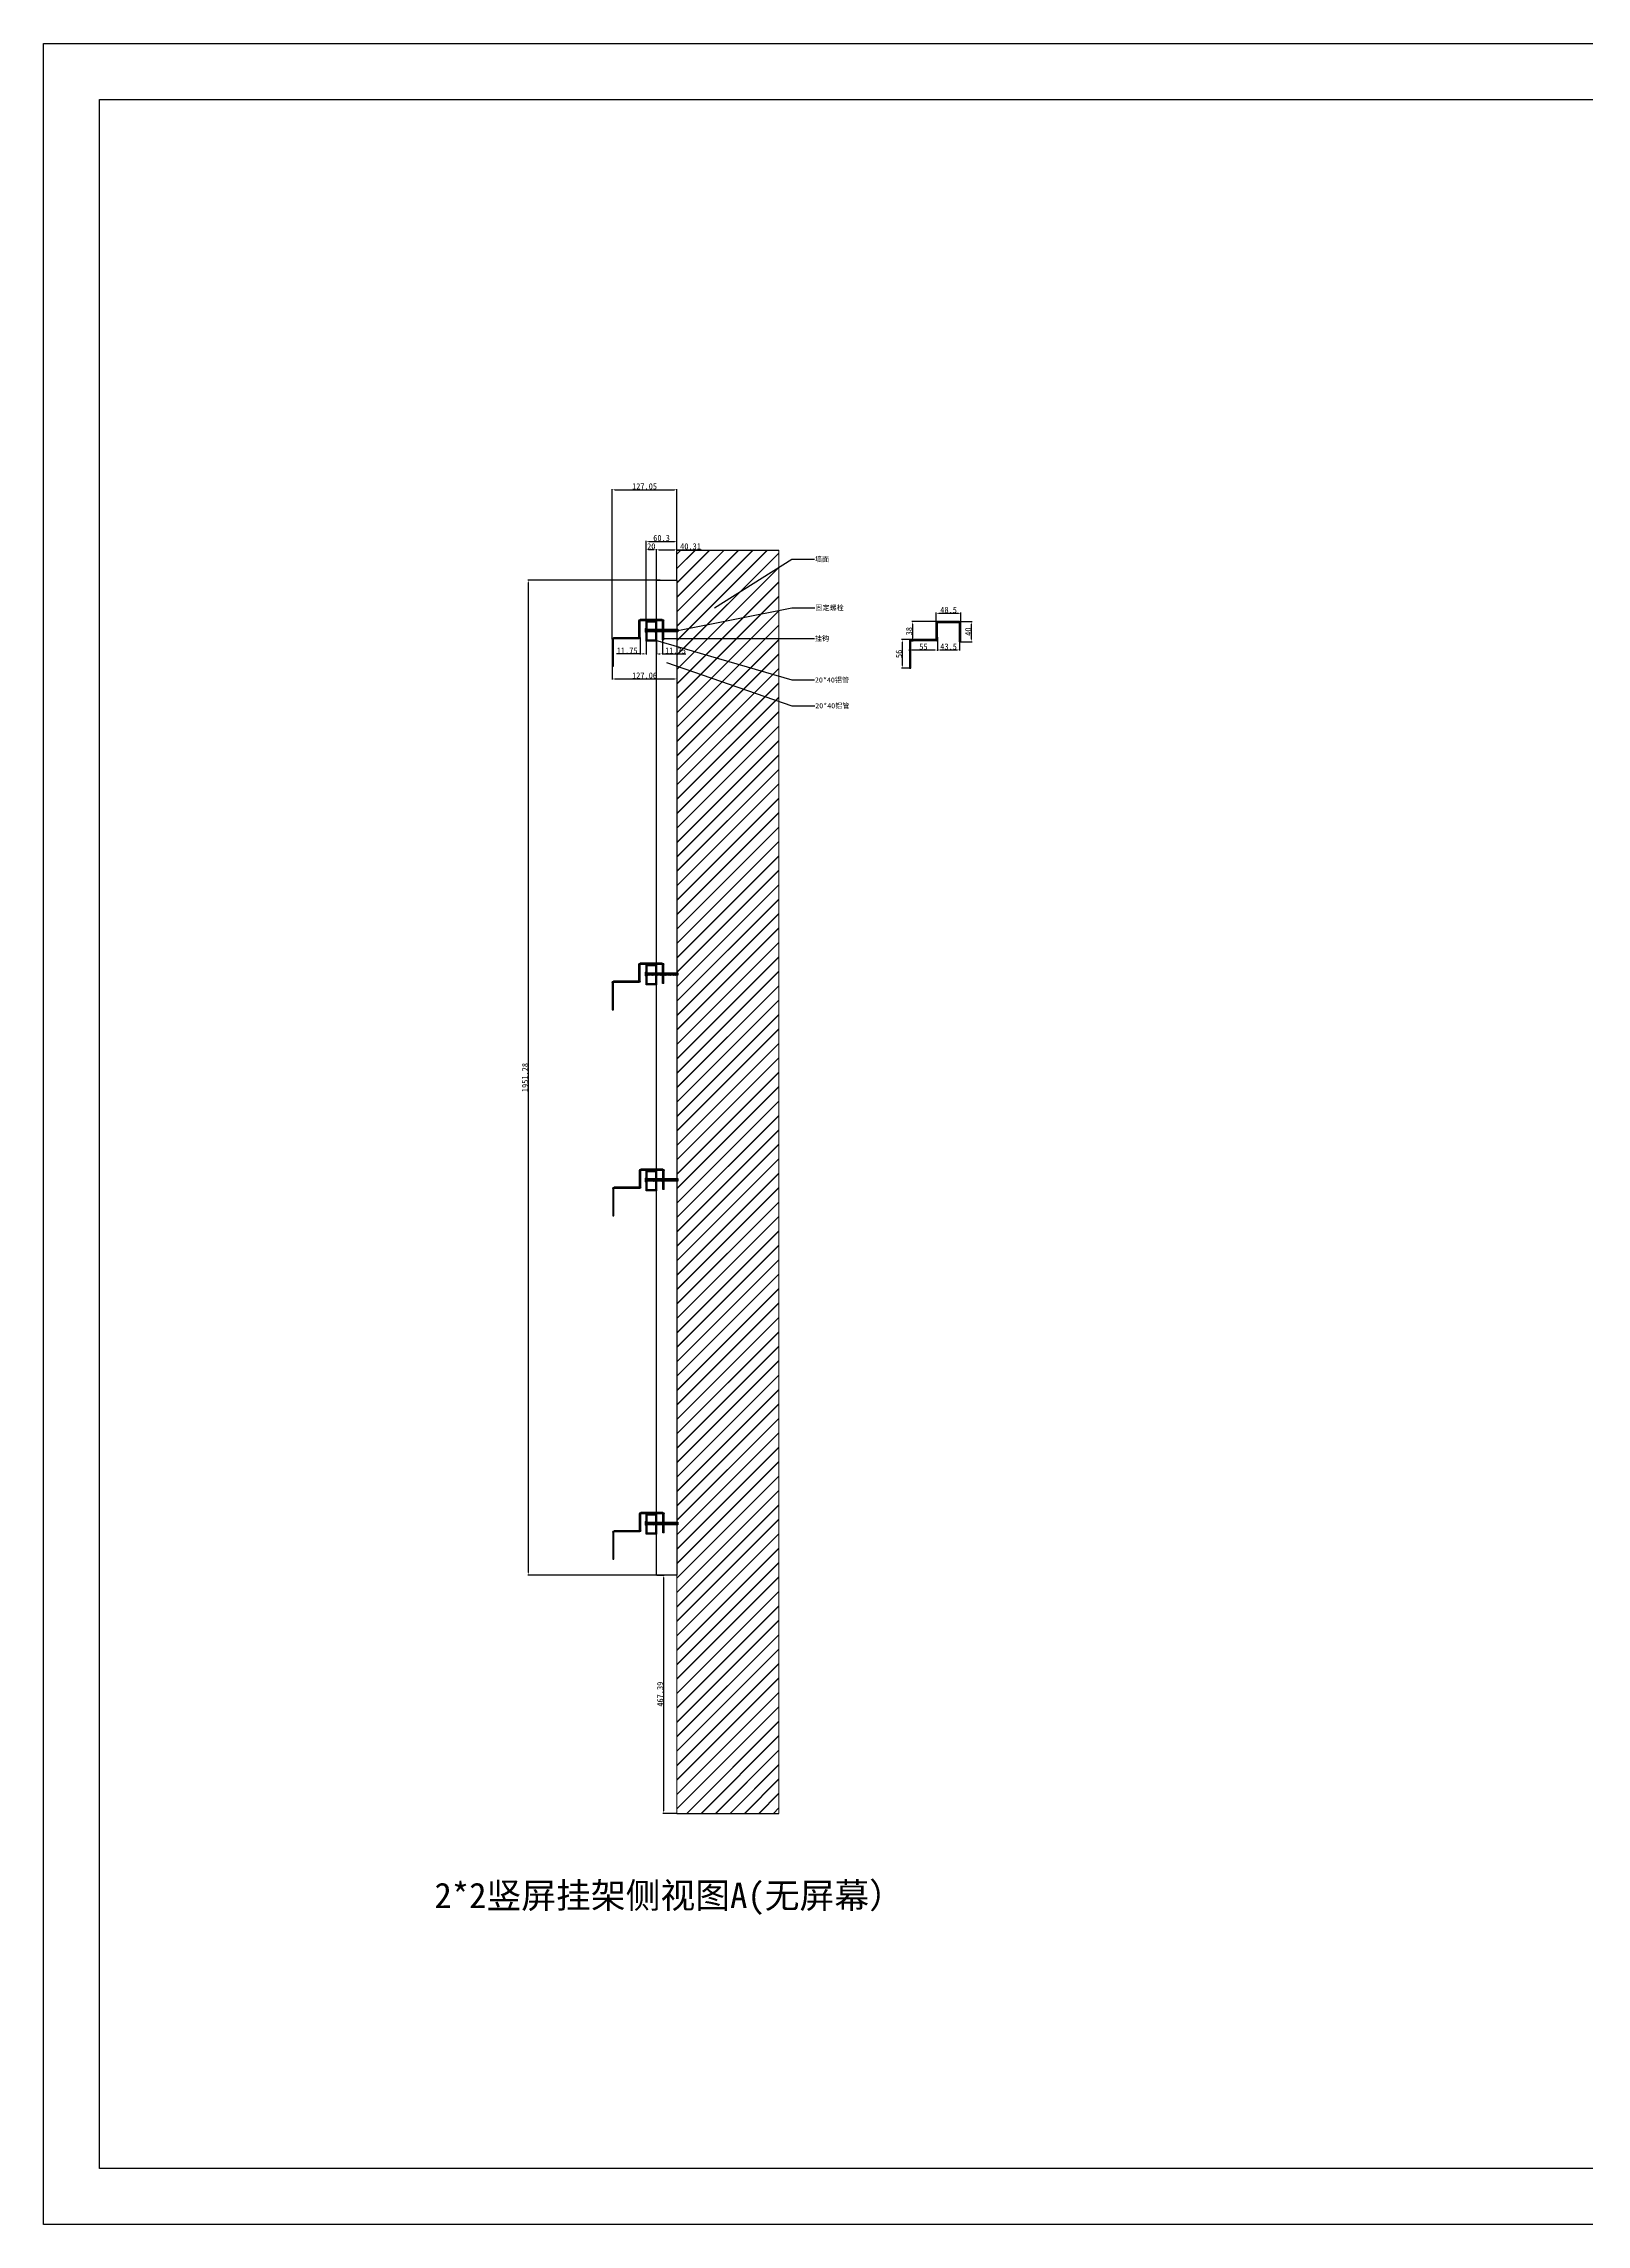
# Model space of a CAD drawing. Header units: millimetres. Extents: x 1129 to 15876, y -7514 to 3330.
# Drawn here: x 1129 to 4153, y -7514 to -3237 of the extents above; entities that cross this region are included whole.
import ezdxf

# ---------------------------------------------------------------- set-up
doc = ezdxf.new("R2010")
doc.units = ezdxf.units.MM
doc.layers.add('02___PRT_ALL_AXES', color=7, linetype='Continuous')
doc.layers.add('图框', color=7, linetype='Continuous')
doc.layers.add('粗实线', color=7, linetype='Continuous', lineweight=25)
doc.dimstyles.new('ISO-25', dxfattribs={"dimtxt": 12, "dimasz": 5, "dimexe": 1.25, "dimexo": 0.625, "dimtad": 1, "dimdsep": 46, "dimtxsty": 'Standard', "dimcen": 2.5, "dimclrd": 4, "dimclre": 4, "dimclrt": 4, "dimadec": 0, "dimazin": 0, "dimtfac": 1, "dimtmove": 0, "dimatfit": 3, "dimfxl": 100, "dimarcsym": 0})

# ---------------------------------------------------------------- blocks, each defined once
blk = doc.blocks.new('hgdhgfdgdhgf')
at = {"color": 3, "linetype": 'Continuous'}
for p, q in [((-21743.6, 10461.8), (-21741.1, 10461.8)), ((-21743.6, 10424.5), (-21743.6, 10461.8)), ((-21741.1, 10424.5), (-21741.1, 10461.8)), ((-21740.9, 10464.5), (-21697.8, 10464.5)), ((-21740.9, 10464.5), (-21740.9, 10462)), ((-21740.9, 10462), (-21697.8, 10462)), ((-21697.8, 10464.5), (-21697.8, 10462)), ((-21695.1, 10461.8), (-21697.6, 10461.8)), ((-21697.6, 10429.2), (-21697.6, 10461.8)), ((-21695.1, 10429.2), (-21695.1, 10461.8)), ((-21743.6, 10424.5), (-21741.1, 10424.5)), ((-21697.6, 10429.2), (-21695.1, 10429.2)), ((-21694.9, 10429), (-21645.3, 10429)), ((-21694.9, 10426.5), (-21694.9, 10429)), ((-21694.9, 10426.5), (-21645.3, 10426.5)), ((-21645.3, 10429), (-21645.3, 10426.5)), ((-21642.6, 10426.3), (-21645.1, 10426.3)), ((-21645.1, 10373), (-21645.1, 10426.3))]:
    blk.add_line(p, q, dxfattribs=at)
for centre, radius, start, end in [((-21740.9, 10461.8), 2.7, 90, 180), ((-21740.9, 10461.8), 0.2, 90, 180), ((-21697.8, 10461.8), 2.7, 0, 90), ((-21697.8, 10461.8), 0.2, 0, 90), ((-21694.9, 10429.2), 2.7, 180, 270), ((-21694.9, 10429.2), 0.2, 180, 270), ((-21645.3, 10426.3), 2.7, 0, 90), ((-21645.3, 10426.3), 0.2, 0, 90)]:
    blk.add_arc(centre, radius, start, end, dxfattribs=at)
at = {"layer": '02___PRT_ALL_AXES', "color": 3, "linetype": 'Continuous'}
blk.add_line((-21642.6, 10373), (-21645.1, 10373), dxfattribs=at)
at = {"layer": '粗实线', "color": 3}
blk.add_line((-21642.6, 10426.3), (-21642.6, 10373), dxfattribs=at)
blk = doc.blocks.new('hgfdhhgh')
at = {"layer": '粗实线'}
for p in [(87.4, 302.1), (87.4, -371.6)]:
    blk.add_blockref('hgdhgfdgdhgf', p, dxfattribs=at)
blk = doc.blocks.new('gfsdgfgfsgg')
at = {"layer": '粗实线', "color": 1}
for p, q in [((-8243.3, 7890.3), (-8243.3, 7930.3)), ((-8243.3, 7930.3), (-8223.3, 7930.3)), ((-8241.3, 7892.3), (-8241.3, 7928.3)), ((-8241.3, 7928.3), (-8225.3, 7928.3)), ((-8225.3, 7928.3), (-8225.3, 7892.3)), ((-8223.3, 7930.3), (-8223.3, 7890.3)), ((-8223.3, 7890.3), (-8243.3, 7890.3)), ((-8225.3, 7892.3), (-8241.3, 7892.3))]:
    blk.add_line(p, q, dxfattribs=at)
blk = doc.blocks.new('*D90')
at = {"color": 4, "lineweight": -2}
for p, q in [((2309.8, -4368.4), (2309.8, -4212)), ((2314.8, -4213.2), (2365.1, -4213.2)), ((2370.1, -4288.4), (2370.1, -4212))]:
    blk.add_line(p, q, dxfattribs=at)
at = {"color": 4}
for points in [[(2314.8, -4212.4), (2314.8, -4214), (2309.8, -4213.2)], [(2365.1, -4212.4), (2365.1, -4214), (2370.1, -4213.2)]]:
    blk.add_solid(points, dxfattribs=at)
at = {"layer": 'Defpoints', "color": 0}
for p in [(2370.1, -4213.2), (2370.1, -4289.1), (2309.8, -4369.1)]:
    blk.add_point(p, dxfattribs=at)
at = {"color": 4, "insert": (2340, -4206.6), "char_height": 12, "attachment_point": 5}
blk.add_mtext('60.3', dxfattribs=at)
blk = doc.blocks.new('*D70')
at = {"color": 4, "lineweight": -2}
for p, q in [((2309.8, -4229.1), (2309.8, -4228.5)), ((2324.8, -4229.8), (2314.8, -4229.8)), ((2329.8, -4229.1), (2329.8, -4228.5))]:
    blk.add_line(p, q, dxfattribs=at)
at = {"color": 4}
for points in [[(2314.8, -4228.9), (2314.8, -4230.6), (2309.8, -4229.8)], [(2324.8, -4228.9), (2324.8, -4230.6), (2329.8, -4229.8)]]:
    blk.add_solid(points, dxfattribs=at)
at = {"layer": 'Defpoints', "color": 0}
for p in [(2309.8, -4229.8), (2309.8, -4229.8), (2329.8, -4229.8)]:
    blk.add_point(p, dxfattribs=at)
at = {"color": 4, "insert": (2319.8, -4223.1), "char_height": 12, "attachment_point": 5}
blk.add_mtext('20', dxfattribs=at)
blk = doc.blocks.new('LL')
h = blk.add_hatch()
h.set_pattern_fill('JIS_LC_20A', color=256, scale=0.05, style=0)
h.paths.add_polyline_path([(2341.6, 2359.2), (2341.6, 2364.2), (2329.8, 2364.2), (2329.8, 2359.2)])
h.paths.add_polyline_path([(2311.8, 2364.2), (2311.8, 2359.2), (2327.8, 2359.2), (2327.8, 2364.2)])
h.paths.add_polyline_path([(2344.1, 2359.2), (2371.9, 2359.2), (2371.9, 2364.2), (2344.1, 2364.2)])
for p, q in [((2308.1, 2365.2), (2309.8, 2365.2)), ((2308.1, 2365.2), (2308.1, 2358.2)), ((2308.1, 2363), (2309.8, 2363)), ((2308.1, 2360.3), (2309.8, 2360.3)), ((2309.8, 2358.2), (2308.1, 2358.2)), ((2309.8, 2365.2), (2309.8, 2358.2)), ((2327.8, 2364.2), (2327.8, 2359.2)), ((2329.8, 2364.2), (2329.8, 2359.2)), ((2341.6, 2364.2), (2341.6, 2359.2)), ((2344.1, 2364.2), (2344.1, 2359.2)), ((2371.9, 2364.2), (2371.9, 2359.2))]:
    blk.add_line(p, q)
for points in [[(2311.8, 2364.2), (2327.8, 2364.2)], [(2311.8, 2359.2), (2311.8, 2364.2)], [(2327.8, 2359.2), (2311.8, 2359.2)], [(2329.8, 2364.2), (2341.6, 2364.2)], [(2341.6, 2359.2), (2329.8, 2359.2)], [(2344.1, 2364.2), (2371.9, 2364.2)], [(2371.9, 2359.2), (2344.1, 2359.2)]]:
    blk.add_lwpolyline(points)
blk = doc.blocks.new('*D82')
at = {"color": 4, "lineweight": -2}
for p, q in [((2330.5, -6240.4), (2345.1, -6240.4)), ((2343.8, -6245.4), (2343.8, -6702.7)), ((2369.5, -6707.7), (2342.6, -6707.7))]:
    blk.add_line(p, q, dxfattribs=at)
at = {"color": 4}
for points in [[(2343, -6245.4), (2344.6, -6245.4), (2343.8, -6240.4)], [(2343, -6702.7), (2344.6, -6702.7), (2343.8, -6707.7)]]:
    blk.add_solid(points, dxfattribs=at)
at = {"layer": 'Defpoints', "color": 0}
for p in [(2329.8, -6240.4), (2343.8, -6707.7), (2370.1, -6707.7)]:
    blk.add_point(p, dxfattribs=at)
at = {"color": 4, "insert": (2337.2, -6474), "char_height": 12, "attachment_point": 5, "rotation": 90}
blk.add_mtext('467.39', dxfattribs=at)
blk = doc.blocks.new('*D85')
at = {"color": 4, "lineweight": -2}
for p, q in [((2329.8, -4287.8), (2329.8, -4228.5)), ((2334.8, -4229.8), (2365.1, -4229.8)), ((2370.1, -4287.8), (2370.1, -4228.5)), ((2370.1, -4229.8), (2418.4, -4229.8))]:
    blk.add_line(p, q, dxfattribs=at)
at = {"color": 4}
for points in [[(2334.8, -4228.9), (2334.8, -4230.6), (2329.8, -4229.8)], [(2365.1, -4228.9), (2365.1, -4230.6), (2370.1, -4229.8)]]:
    blk.add_solid(points, dxfattribs=at)
at = {"layer": 'Defpoints', "color": 0}
for p in [(2370.1, -4229.8), (2329.8, -4288.4), (2370.1, -4288.4)]:
    blk.add_point(p, dxfattribs=at)
at = {"color": 4, "insert": (2396.8, -4223.1), "char_height": 12, "attachment_point": 5}
blk.add_mtext('40.31', dxfattribs=at)
blk = doc.blocks.new('*D86')
at = {"color": 4, "lineweight": -2}
for p, q in [((2298.1, -4402.5), (2298.1, -4435.2)), ((2298.1, -4433.9), (2251.8, -4433.9)), ((2304.8, -4433.9), (2303.1, -4433.9)), ((2309.8, -4409.7), (2309.8, -4435.2))]:
    blk.add_line(p, q, dxfattribs=at)
at = {"color": 4}
for points in [[(2303.1, -4433.1), (2303.1, -4434.7), (2298.1, -4433.9)], [(2304.8, -4433.1), (2304.8, -4434.7), (2309.8, -4433.9)]]:
    blk.add_solid(points, dxfattribs=at)
at = {"layer": 'Defpoints', "color": 0}
for p in [(2298.1, -4401.9), (2298.1, -4433.9), (2309.8, -4409.1)]:
    blk.add_point(p, dxfattribs=at)
at = {"color": 4, "insert": (2272.5, -4427.3), "char_height": 12, "attachment_point": 5}
blk.add_mtext('11.75', dxfattribs=at)
blk = doc.blocks.new('*D87')
at = {"color": 4, "lineweight": -2}
for p, q in [((2243.1, -4458.7), (2243.1, -4484.2)), ((2248.1, -4483), (2365.1, -4483)), ((2370.1, -4452.6), (2370.1, -4484.2))]:
    blk.add_line(p, q, dxfattribs=at)
at = {"color": 4}
for points in [[(2248.1, -4482.1), (2248.1, -4483.8), (2243.1, -4483)], [(2365.1, -4482.1), (2365.1, -4483.8), (2370.1, -4483)]]:
    blk.add_solid(points, dxfattribs=at)
at = {"layer": 'Defpoints', "color": 0}
for p in [(2243.1, -4458.1), (2370.1, -4452), (2370.1, -4483)]:
    blk.add_point(p, dxfattribs=at)
at = {"color": 4, "insert": (2306.6, -4476.3), "char_height": 12, "attachment_point": 5}
blk.add_mtext('127.06', dxfattribs=at)
blk = doc.blocks.new('*D88')
at = {"color": 4, "lineweight": -2}
for p, q in [((2329.8, -4409.7), (2329.8, -4435.2)), ((2334.8, -4433.9), (2336.6, -4433.9)), ((2341.6, -4407.2), (2341.6, -4435.2)), ((2341.6, -4433.9), (2387.8, -4433.9))]:
    blk.add_line(p, q, dxfattribs=at)
at = {"color": 4}
for points in [[(2334.8, -4433.1), (2334.8, -4434.7), (2329.8, -4433.9)], [(2336.6, -4433.1), (2336.6, -4434.7), (2341.6, -4433.9)]]:
    blk.add_solid(points, dxfattribs=at)
at = {"layer": 'Defpoints', "color": 0}
for p in [(2329.8, -4409.1), (2341.6, -4406.6), (2341.6, -4433.9)]:
    blk.add_point(p, dxfattribs=at)
at = {"color": 4, "insert": (2367.2, -4427.3), "char_height": 12, "attachment_point": 5}
blk.add_mtext('11.75', dxfattribs=at)
blk = doc.blocks.new('GG')
at = {"color": 3, "linetype": 'Continuous'}
for p, q in [((2878.3, 2376.6), (2880.8, 2376.6)), ((2878.3, 2344), (2878.3, 2376.6)), ((2880.8, 2344), (2880.8, 2376.6)), ((2924.1, 2379.3), (2881, 2379.3)), ((2881, 2379.3), (2881, 2376.8)), ((2924.1, 2376.8), (2881, 2376.8)), ((2924.1, 2379.3), (2924.1, 2376.8)), ((2926.8, 2376.6), (2924.3, 2376.6)), ((2924.3, 2339.3), (2924.3, 2376.6)), ((2926.8, 2339.3), (2926.8, 2376.6)), ((2825.8, 2341.1), (2828.3, 2341.1)), ((2828.3, 2287.8), (2828.3, 2341.1)), ((2878.1, 2343.8), (2828.5, 2343.8)), ((2828.5, 2343.8), (2828.5, 2341.3)), ((2878.1, 2341.3), (2828.5, 2341.3)), ((2878.1, 2341.3), (2878.1, 2343.8)), ((2880.8, 2344), (2878.3, 2344)), ((2926.8, 2339.3), (2924.3, 2339.3))]:
    blk.add_line(p, q, dxfattribs=at)
for centre, radius, start, end in [((2881, 2376.6), 2.7, 90, 180), ((2881, 2376.6), 0.2, 90, 180), ((2924.1, 2376.6), 2.7, 0, 90), ((2924.1, 2376.6), 0.2, 0, 90), ((2828.5, 2341.1), 2.7, 90, 180), ((2828.5, 2341.1), 0.2, 90, 180), ((2878.1, 2344), 2.7, 270, 0), ((2878.1, 2344), 0.2, 270, 0)]:
    blk.add_arc(centre, radius, start, end, dxfattribs=at)
at = {"layer": '02___PRT_ALL_AXES', "color": 3, "linetype": 'Continuous'}
blk.add_line((2825.8, 2287.8), (2828.3, 2287.8), dxfattribs=at)
at = {"layer": '粗实线', "color": 3}
blk.add_line((2825.8, 2341.1), (2825.8, 2287.8), dxfattribs=at)
blk = doc.blocks.new('*D89')
at = {"color": 4, "lineweight": -2}
for p, q in [((2917.1, -4370.3), (2948.9, -4370.3)), ((2947.6, -4405.3), (2947.6, -4375.3)), ((2925.4, -4410.3), (2948.9, -4410.3))]:
    blk.add_line(p, q, dxfattribs=at)
at = {"color": 4}
for points in [[(2946.8, -4375.3), (2948.4, -4375.3), (2947.6, -4370.3)], [(2946.8, -4405.3), (2948.4, -4405.3), (2947.6, -4410.3)]]:
    blk.add_solid(points, dxfattribs=at)
at = {"layer": 'Defpoints', "color": 0}
for p in [(2916.5, -4370.3), (2947.6, -4370.3), (2924.8, -4410.3)]:
    blk.add_point(p, dxfattribs=at)
at = {"color": 4, "insert": (2941, -4390.3), "char_height": 12, "attachment_point": 5, "rotation": 90}
blk.add_mtext('40', dxfattribs=at)
blk = doc.blocks.new('*D75')
at = {"color": 4, "lineweight": -2}
for p, q in [((2878.3, -4372.4), (2878.3, -4353)), ((2883.3, -4354.2), (2921.8, -4354.2)), ((2926.8, -4372.4), (2926.8, -4353))]:
    blk.add_line(p, q, dxfattribs=at)
at = {"color": 4}
for points in [[(2883.3, -4353.4), (2883.3, -4355.1), (2878.3, -4354.2)], [(2921.8, -4353.4), (2921.8, -4355.1), (2926.8, -4354.2)]]:
    blk.add_solid(points, dxfattribs=at)
at = {"layer": 'Defpoints', "color": 0}
for p in [(2926.8, -4354.2), (2878.3, -4373), (2926.8, -4373)]:
    blk.add_point(p, dxfattribs=at)
at = {"color": 4, "insert": (2902.6, -4347.6), "char_height": 12, "attachment_point": 5}
blk.add_mtext('48.5', dxfattribs=at)
blk = doc.blocks.new('*D76')
at = {"color": 4, "lineweight": -2}
for p, q in [((2880.8, -4406.3), (2880.8, -4427.4)), ((2885.8, -4426.1), (2919.3, -4426.1)), ((2924.3, -4406.3), (2924.3, -4427.4))]:
    blk.add_line(p, q, dxfattribs=at)
at = {"color": 4}
for points in [[(2885.8, -4425.3), (2885.8, -4427), (2880.8, -4426.1)], [(2919.3, -4425.3), (2919.3, -4427), (2924.3, -4426.1)]]:
    blk.add_solid(points, dxfattribs=at)
at = {"layer": 'Defpoints', "color": 0}
for p in [(2880.8, -4405.6), (2924.3, -4405.6), (2924.3, -4426.1)]:
    blk.add_point(p, dxfattribs=at)
at = {"color": 4, "insert": (2902.6, -4419.5), "char_height": 12, "attachment_point": 5}
blk.add_mtext('43.5', dxfattribs=at)
blk = doc.blocks.new('*D77')
at = {"color": 4, "lineweight": -2}
for p, q in [((2880.8, -4401.2), (2880.8, -4427.6)), ((2825.8, -4427.9), (2825.8, -4425.1)), ((2875.8, -4426.3), (2830.8, -4426.3))]:
    blk.add_line(p, q, dxfattribs=at)
at = {"color": 4}
for points in [[(2830.8, -4425.5), (2830.8, -4427.1), (2825.8, -4426.3)], [(2875.8, -4425.5), (2875.8, -4427.1), (2880.8, -4426.3)]]:
    blk.add_solid(points, dxfattribs=at)
at = {"layer": 'Defpoints', "color": 0}
for p in [(2880.8, -4400.5), (2825.8, -4426.3), (2825.8, -4428.5)]:
    blk.add_point(p, dxfattribs=at)
at = {"color": 4, "insert": (2853.3, -4419.7), "char_height": 12, "attachment_point": 5}
blk.add_mtext('55', dxfattribs=at)
blk = doc.blocks.new('*D78')
at = {"color": 4, "lineweight": -2}
for p, q in [((2880.4, -4370.3), (2830.5, -4370.3)), ((2831.8, -4375.3), (2831.8, -4403.3)), ((2829.1, -4408.3), (2833, -4408.3))]:
    blk.add_line(p, q, dxfattribs=at)
at = {"color": 4}
for points in [[(2830.9, -4375.3), (2832.6, -4375.3), (2831.8, -4370.3)], [(2830.9, -4403.3), (2832.6, -4403.3), (2831.8, -4408.3)]]:
    blk.add_solid(points, dxfattribs=at)
at = {"layer": 'Defpoints', "color": 0}
for p in [(2881, -4370.3), (2828.5, -4408.3), (2831.8, -4408.3)]:
    blk.add_point(p, dxfattribs=at)
at = {"color": 4, "insert": (2825.1, -4389.3), "char_height": 12, "attachment_point": 5, "rotation": 90}
blk.add_mtext('38', dxfattribs=at)
blk = doc.blocks.new('*D79')
at = {"color": 4, "lineweight": -2}
for p, q in [((2830.2, -4405.8), (2810.5, -4405.8)), ((2811.7, -4410.8), (2811.7, -4456.8)), ((2825.2, -4461.8), (2810.5, -4461.8))]:
    blk.add_line(p, q, dxfattribs=at)
at = {"color": 4}
for points in [[(2810.9, -4410.8), (2812.5, -4410.8), (2811.7, -4405.8)], [(2810.9, -4456.8), (2812.5, -4456.8), (2811.7, -4461.8)]]:
    blk.add_solid(points, dxfattribs=at)
at = {"layer": 'Defpoints', "color": 0}
for p in [(2830.8, -4405.8), (2811.7, -4461.8), (2825.8, -4461.8)]:
    blk.add_point(p, dxfattribs=at)
at = {"color": 4, "insert": (2805.1, -4433.8), "char_height": 12, "attachment_point": 5, "rotation": 90}
blk.add_mtext('56', dxfattribs=at)
blk = doc.blocks.new('*D93')
at = {"color": 4, "lineweight": -2}
for p, q in [((2243.1, -4404.1), (2243.1, -4110.8)), ((2248.1, -4112), (2365.1, -4112)), ((2370.1, -4229.1), (2370.1, -4110.8))]:
    blk.add_line(p, q, dxfattribs=at)
at = {"color": 4}
for points in [[(2248.1, -4111.2), (2248.1, -4112.9), (2243.1, -4112)], [(2365.1, -4111.2), (2365.1, -4112.9), (2370.1, -4112)]]:
    blk.add_solid(points, dxfattribs=at)
at = {"layer": 'Defpoints', "color": 0}
for p in [(2370.1, -4112), (2370.1, -4229.8), (2243.1, -4404.8)]:
    blk.add_point(p, dxfattribs=at)
at = {"color": 4, "insert": (2306.6, -4105.4), "char_height": 12, "attachment_point": 5}
blk.add_mtext('127.05', dxfattribs=at)
blk = doc.blocks.new('*D106')
at = {"color": 4, "lineweight": -2}
for p, q in [((2337.1, -4289.1), (2077.8, -4289.1)), ((2079, -6235.4), (2079, -4294.1)), ((2337.1, -6240.4), (2077.8, -6240.4))]:
    blk.add_line(p, q, dxfattribs=at)
at = {"color": 4}
for points in [[(2078.2, -4294.1), (2079.8, -4294.1), (2079, -4289.1)], [(2078.2, -6235.4), (2079.8, -6235.4), (2079, -6240.4)]]:
    blk.add_solid(points, dxfattribs=at)
at = {"layer": 'Defpoints', "color": 0}
for p in [(2079, -4289.1), (2337.8, -4289.1), (2337.8, -6240.4)]:
    blk.add_point(p, dxfattribs=at)
at = {"color": 4, "insert": (2072.4, -5264.7), "char_height": 12, "attachment_point": 5, "rotation": 90}
blk.add_mtext('1951.28', dxfattribs=at)
blk = doc.blocks.new('TK')
at = {"layer": '图框'}
blk.add_lwpolyline([(7176.7, -904.8), (1128.7, -904.8), (1128.7, 3372), (7176.7, 3372), (7176.7, -904.8)], dxfattribs=at)
blk.add_lwpolyline([(7067, -795), (1238.5, -795), (1238.5, 3262.2), (7067, 3262.2)], close=True, dxfattribs=at)

msp = doc.modelspace()

# ---------------------------------------------------------------- hatches: boundary and pattern name
h = msp.add_hatch()
h.set_pattern_fill('JIS_LC_20', color=256, style=0)
h.set_pattern_definition([(45, (-9e-13, -6749.578), (-14.14214, 14.14214), []), (45, (0.4, -6749.578), (-14.14214, 14.14214), [])])
h.paths.add_polyline_path([(2570.137, -4230.581), (2370.137, -4230.581), (2370.137, -6707.741), (2570.137, -6707.741)])

# ---------------------------------------------------------------- linework, layer by layer
for p, q in [((2370.137, -4230.581), (2570.137, -4230.581)), ((2370.137, -6707.741), (2570.137, -6707.741))]:
    msp.add_line(p, q)
at = {"color": 2}
for p, q in [((2329.837, -4289.071), (2370.147, -4289.071)), ((2329.837, -6240.351), (2329.837, -4289.071)), ((2370.147, -4289.071), (2370.137, -6240.351)), ((2370.137, -6240.351), (2329.837, -6240.351))]:
    msp.add_line(p, q, dxfattribs=at)
at = {"layer": '粗实线', "lineweight": 13}
for p, q in [((2370.137, -6707.741), (2370.137, -4230.581)), ((2570.137, -6707.741), (2570.137, -4230.581)), ((2329.837, -6160.351), (2329.837, -4369.071))]:
    msp.add_line(p, q, dxfattribs=at)

# ---------------------------------------------------------------- block references
for name, p in [('TK', (0, -6609.013)), ('LL', (0, -6749.578)), ('GG', (0, -6749.578)), ('LL', (0, -7423.278)), ('LL', (0, -7827.158)), ('LL', (0, -8500.858))]:
    msp.add_blockref(name, p)
at = {"layer": '粗实线', "lineweight": 13, "xscale": -1}
for p in [(-19312.069, -15133.196), (-19311.069, -16210.776)]:
    msp.add_blockref('hgfdhhgh', p, dxfattribs=at)
at = {"layer": '粗实线', "lineweight": 13}
for p in [(10553.122, -12299.405), (10553.122, -12973.105), (10553.122, -13376.985), (10553.122, -14050.685)]:
    msp.add_blockref('gfsdgfgfsgg', p, dxfattribs=at)

# ---------------------------------------------------------------- texts
at = {"color": 4, "char_height": 10, "attachment_point": 1}
for s, insert in [('墙面', (2640.562, -4243.317)), ('{\\fSimSun|b0|i0|c134|p2;固定螺栓}', (2641.187, -4338.259)), ('{\\fSimSun|b0|i0|c134|p2;挂钩}', (2640.562, -4398.482)), ('20*40铝管', (2640.562, -4479.951)), ('20*40铝管', (2641.187, -4530.539))]:
    msp.add_mtext(s, dxfattribs=dict(at, insert=insert))
at = {"insert": (1894.774, -6843.659), "char_height": 50, "width": 1086.62306, "attachment_point": 1}
msp.add_mtext('2*2{\\fSimHei|b0|i0|c134|p2;竖屏挂架侧视图A(无屏幕）}', dxfattribs=at)

# ---------------------------------------------------------------- dimensions: what is measured, and where the dimension line sits
for base, p1, p2, picture, middle in [((2370.137, -4112.028), (2243.087, -4404.771), (2370.137, -4229.756), '*D93', (2306.612, -4105.403)), ((2370.147, -4229.754), (2329.837, -4288.446), (2370.147, -4288.446), '*D85', (2396.772, -4223.129)), ((2926.824, -4354.235), (2878.324, -4373.028), (2926.824, -4373.028), '*D75', (2902.574, -4347.61)), ((2298.087, -4433.908), (2309.837, -4409.071), (2298.087, -4401.871), '*D86', (2272.462, -4427.283)), ((2825.824, -4426.311), (2880.824, -4400.527), (2825.824, -4428.539), '*D77', (2853.324, -4419.686)), ((2341.587, -4433.908), (2329.837, -4409.071), (2341.587, -4406.571), '*D88', (2367.212, -4427.283)), ((2924.324, -4426.147), (2880.824, -4405.628), (2924.324, -4405.628), '*D76', (2902.574, -4419.522)), ((2370.146, -4482.955), (2243.087, -4458.071), (2370.146, -4451.998), '*D87', (2306.617, -4476.33))]:
    dim = msp.add_linear_dim(base=base, p1=p1, p2=p2, dimstyle='ISO-25')
    dim.commit()
    dim.dimension.update_dxf_attribs({"geometry": picture, "text_midpoint": middle})
at = {"color": 4}
for base, p1, p2, picture, middle in [((2370.137, -4213.211), (2309.837, -4369.071), (2370.137, -4289.071), '*D90', (2339.987, -4206.586)), ((2309.837, -4229.754), (2329.837, -4229.754), (2309.837, -4229.754), '*D70', (2319.837, -4223.129))]:
    dim = msp.add_linear_dim(base=base, p1=p1, p2=p2, dimstyle='ISO-25', dxfattribs=at)
    dim.commit()
    dim.dimension.update_dxf_attribs({"geometry": picture, "text_midpoint": middle})
for base, p1, p2, picture, middle, dimtype in [((2079.012, -4289.071), (2337.758, -6240.351), (2337.758, -4289.071), '*D106', (2079.012, -5264.711), 161), ((2831.751, -4408.328), (2881.024, -4370.328), (2828.524, -4408.328), '*D78', (2831.751, -4389.328), 160), ((2343.804, -6707.741), (2329.837, -6240.351), (2370.137, -6707.741), '*D82', (2343.804, -6474.046), 160)]:
    dim = msp.add_linear_dim(base=base, p1=p1, p2=p2, angle=90, dimstyle='ISO-25')
    dim.commit()
    dim.dimension.update_dxf_attribs({"geometry": picture, "text_midpoint": middle, "dimtype": dimtype})
for base, p1, p2, picture, middle in [((2947.613, -4370.328), (2924.824, -4410.328), (2916.468, -4370.328), '*D89', (2940.988, -4390.328)), ((2811.712, -4461.828), (2830.777, -4405.828), (2825.824, -4461.828), '*D79', (2805.087, -4433.828))]:
    dim = msp.add_linear_dim(base=base, p1=p1, p2=p2, angle=90, dimstyle='ISO-25')
    dim.commit()
    dim.dimension.update_dxf_attribs({"geometry": picture, "text_midpoint": middle})

# ---------------------------------------------------------------- leaders
at = {"annotation_type": 0, "has_hookline": 1, "hookline_direction": 0}
for points, text_width in [([(2443.476, -4343.638), (2595.086, -4248.317), (2639.937, -4248.317)], 27.43), ([(2371.932, -4387.921), (2595.086, -4343.259), (2640.562, -4343.259)], 54.749), ([(2342.087, -4403.482), (2595.086, -4403.482), (2639.937, -4403.482)], 27.263), ([(2327.837, -4407.071), (2595.086, -4484.951), (2639.937, -4484.951)], 74.488), ([(2349.481, -4450.727), (2595.086, -4535.539), (2640.562, -4535.539)], 74.488)]:
    msp.add_leader(points, dimstyle='ISO-25', override={"dimgap": 0.625, "dimtad": 0}, dxfattribs=dict(at, text_width=text_width))

doc.saveas('drawing.dxf')
